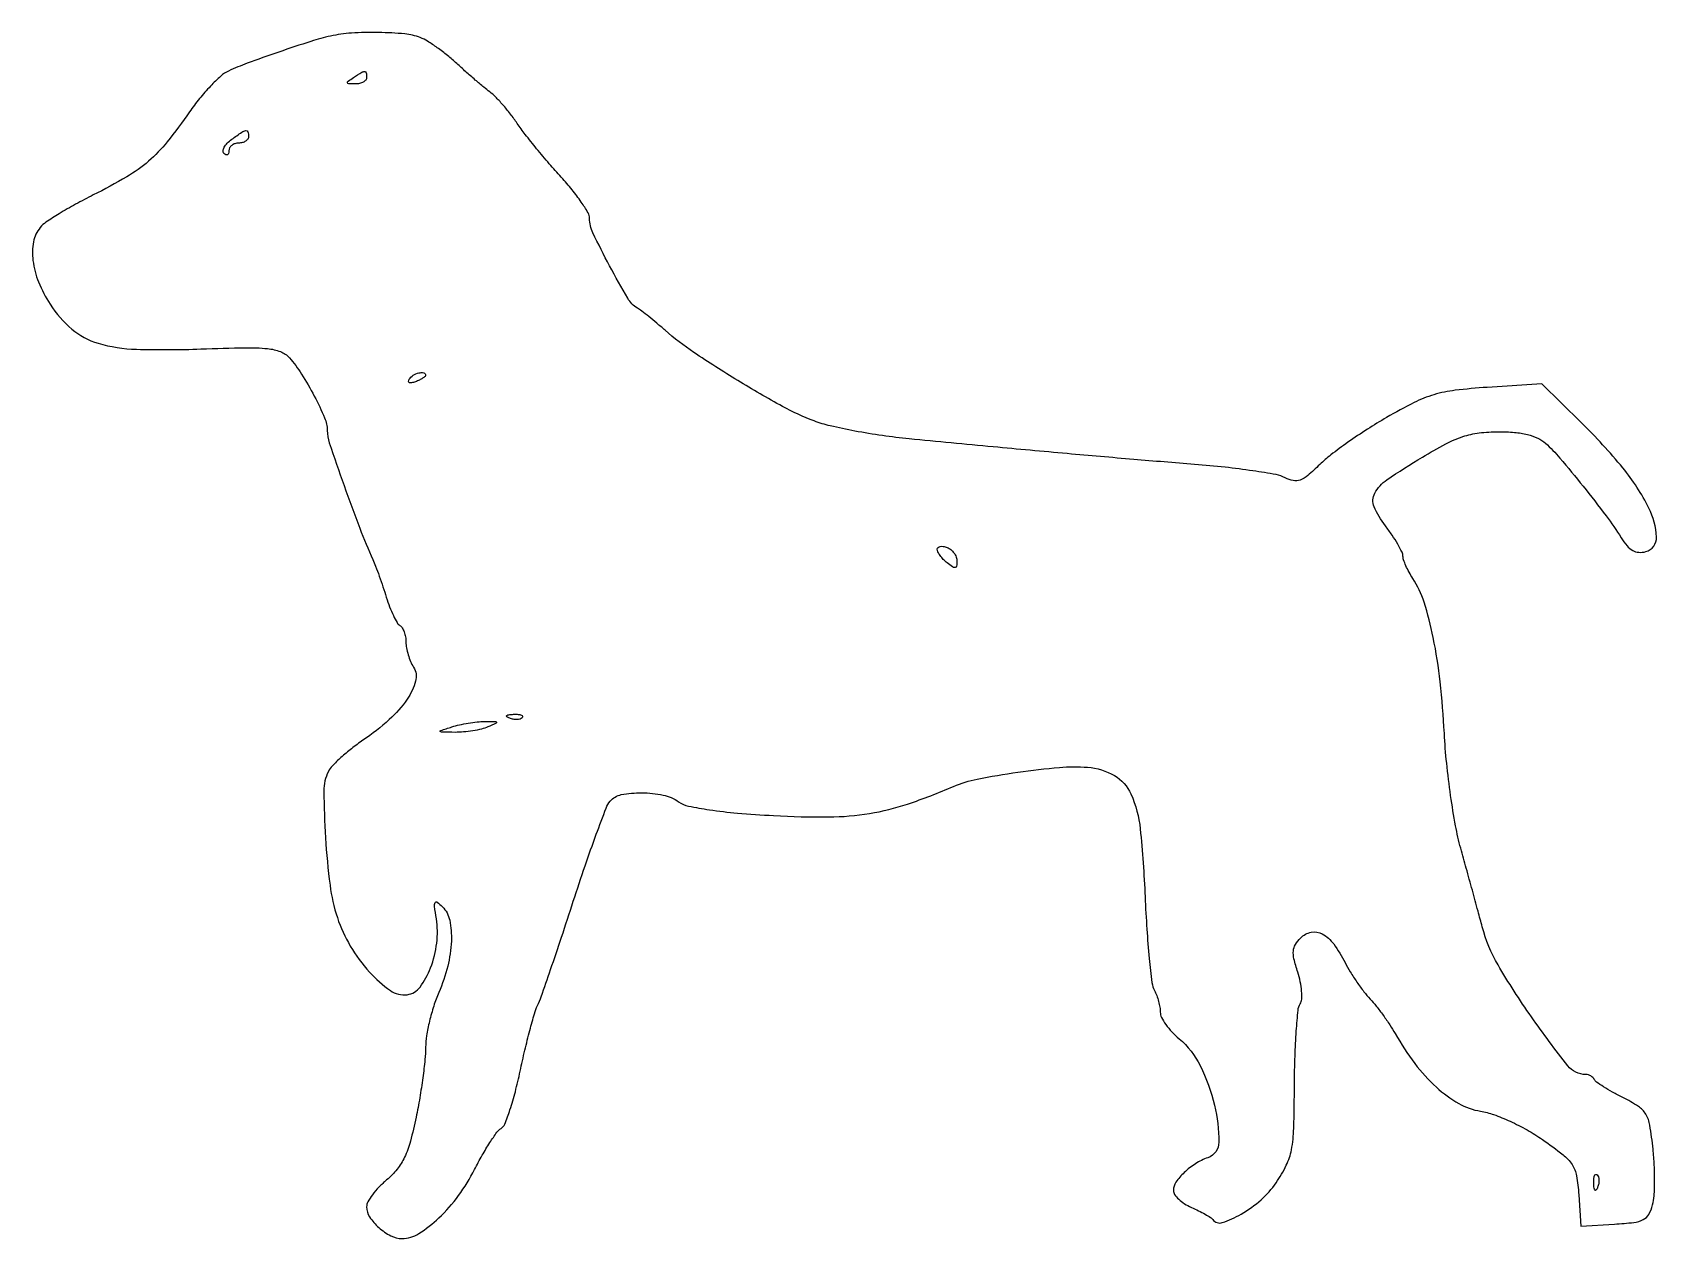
# Model space of a CAD drawing. Extents: x 0 to 248, y 0 to 184.
import ezdxf

# ---------------------------------------------------------------- set-up
doc = ezdxf.new("R2010")
doc.units = 0

msp = doc.modelspace()

# ---------------------------------------------------------------- linework, layer by layer
for points in [[(45.5, 183.316745, 0.021913), (42.516946, 182.50486, 0.005204), (37.626373, 180.884413, 0.005172), (32.774132, 179.164134, 0.022458), (29.958259, 177.986988, 0.071569), (28.781209, 177.209475, 0.020189), (27.193988, 175.679516, 0.019911), (25.520493, 173.785174, 0.01981), (24, 171.760577, -0.01745), (20.596106, 167.183348, -0.046066), (17.766275, 164.243866, -0.045562), (14.427916, 161.854161, -0.016765), (9.328182, 159.090069, 0.00973), (6.622204, 157.672284, 0.011719), (4.138591, 156.232015, 0.010443), (2.111754, 154.933341, 0.073994), (1.25, 154.148939, 0.124856), (0.222302, 151.944315, 0.078924), (0.135996, 149.092932, 0.065024), (0.993828, 145.830579, 0.04465), (2.75, 142.426044, 0.07677), (6.057499, 138.645164, 0.103052), (10.05607, 136.49455, 0.06545), (15.905199, 135.56639, 0.015775), (25.73654, 135.614463, -0.004224), (32.565434, 135.805649, -0.029658), (35.890333, 135.67339, -0.066055), (37.867015, 135.208528, -0.121031), (39.221545, 134.274298, -0.040453), (41.088469, 131.794164, -0.020901), (43.027352, 128.428183, -0.018358), (44.603799, 125.114891, -0.1022), (45, 123.196773, 0.081597), (45.312289, 121.295918, 0.003404), (47.562202, 114.779993, 0.006561), (49.951079, 108.284209, 0.015268), (51.95164, 103.5, -0.015352), (52.378722, 102.478184, -0.005425), (52.929279, 100.990029, -0.005379), (53.499179, 99.340949, -0.006294), (54.003283, 97.763928, 0.016926), (54.508702, 96.29149, 0.020821), (55.082583, 94.957025, 0.019749), (55.646311, 93.893152, 0.123234), (56.072955, 93.454911, -0.11826), (56.428806, 93.096486, -0.048743), (56.727681, 92.476119, -0.044615), (56.931396, 91.717594, -0.043329), (57, 90.927414, 0.047128), (57.083414, 90.044414, 0.026762), (57.340741, 89.001399, 0.026514), (57.71563, 87.969293, 0.039226), (58.159969, 87.115457, -0.210538), (58.469962, 84.966022, -0.083507), (57.176103, 82.206301, -0.058876), (54.44394, 79.107804, -0.031983), (50.448562, 75.96461, 0.015635), (48.694371, 74.675078, 0.01709), (47.077009, 73.314588, 0.01676), (45.778557, 72.062946, 0.077019), (45.17574, 71.212276, 0.118547), (44.483874, 68.213821, 0.012995), (44.734426, 61.100673, 0.016721), (45.421739, 53.859783, 0.047457), (46.541763, 48.918937, 0.055283), (48.518268, 44.588899, 0.049648), (51.457158, 40.624188, 0.053379), (54.627208, 37.804112, 0.192656), (57.203266, 37.174432, 0.200672), (59.147202, 38.331762, 0.068198), (60.760409, 41.273997, 0.060911), (61.698112, 45.045711, 0.069602), (61.635043, 48.760216, -0.00715), (61.365536, 50.649993, -0.150565), (61.461497, 51.203945, -0.47058), (61.774961, 51.274276, -0.031621), (62.561213, 50.581644, -0.147179), (63.668908, 48.52053, -0.061013), (63.921069, 45.335307, -0.051472), (63.360077, 41.512989, -0.039115), (62, 37.5, 0.024097), (61.234103, 35.445139, 0.018263), (60.5875, 33.127452, 0.01858), (60.140264, 30.902797, 0.040331), (60, 29.166721, -0.025554), (59.90395, 27.288589, -0.008242), (59.573884, 24.520431, -0.008195), (59.10473, 21.448463, -0.009102), (58.549393, 18.499626, -0.014807), (57.671979, 14.818028, -0.043996), (56.779426, 12.38426, -0.059004), (55.645468, 10.564724, -0.048733), (54.049393, 8.927174, 0.026736), (52.882199, 7.830419, 0.030751), (51.895759, 6.662973, 0.032204), (51.197201, 5.586651, 0.128526), (51, 4.832161, 0.147233), (51.461587, 3.2986, 0.06401), (52.866957, 1.672042, 0.063027), (54.682575, 0.417905, 0.120225), (56.395463, 0, 0.142135), (58.949115, 0.740893, 0.04879), (62.015648, 3.131965, 0.044358), (65.023831, 6.545386, 0.041354), (67.462758, 10.513935, -0.011425), (68.624815, 12.686031, -0.014461), (69.801315, 14.635362, -0.012515), (70.863955, 16.19877, -0.104214), (71.492257, 16.77376, 0.167004), (72.055379, 17.433706, 0.013105), (72.857618, 19.636667, 0.016701), (73.67594, 22.382626, 0.01197), (74.413396, 25.5, -0.005776), (75.130793, 28.709546, -0.006756), (75.887746, 31.7375, -0.006034), (76.592184, 34.277416, -0.040492), (77.057333, 35.5, 0.026841), (77.621108, 36.86833, 0.00168), (79.053205, 40.998161, 0.002476), (80.719439, 45.935383, 0.001835), (82.514154, 51.408632, -0.004105), (84.320721, 56.834718, -0.005833), (86.022302, 61.62563, -0.003423), (87.52705, 65.625974, -0.081705), (88.131653, 66.658632, -0.173374), (89.835691, 67.66793, -0.04957), (92.941379, 67.955534, -0.049661), (96.21341, 67.607532, -0.101803), (98.570162, 66.588517, 0.100594), (100.084986, 65.929228, 0.016327), (103.260889, 65.360047, 0.014997), (107.534961, 64.867678, 0.007198), (113.042669, 64.479816, 0.015908), (121.470843, 64.276687, 0.038306), (127.685161, 64.801738, 0.041077), (133.484462, 66.239204, 0.020909), (140.5, 68.93521, -0.054323), (144.071566, 70.040657, -0.012568), (150.28723, 71.085155, -0.013247), (156.628484, 71.816741, -0.041369), (160.920677, 71.841118, -0.11142), (165.011573, 70.580425, -0.159438), (167.534733, 67.78202, -0.079722), (168.943903, 62.45046, -0.014054), (169.682783, 52.088184, 0.005987), (169.955269, 47.143571, 0.008207), (170.32665, 42.703028, 0.005646), (170.738998, 39.008357, 0.090857), (171.112699, 37.815741, -0.03312), (171.452596, 37.051862, -0.022723), (171.739355, 36.147333, -0.022971), (171.936568, 35.246971, -0.04245), (172, 34.501181, 0.119819), (172.192124, 33.710966, 0.035215), (172.846383, 32.637597, 0.033156), (173.778588, 31.494419, 0.030237), (174.881303, 30.446423, -0.103813), (178.077366, 26.365577, -0.055321), (180.267536, 20.309028, -0.059358), (180.932254, 14.69636, -0.317381), (179.25, 12.316616, 0.056243), (177.374518, 11.403317, 0.048734), (175.649047, 10.056062, 0.051916), (174.391901, 8.583782, 0.151903), (174, 7.323574, 0.15371), (174.191881, 6.714153, 0.05211), (174.807813, 6.003607, 0.045954), (175.697654, 5.312088, 0.038728), (176.75, 4.748916, -0.012197), (177.839539, 4.238172, -0.01457), (178.839062, 3.702617, -0.01336), (179.650253, 3.207792, -0.086674), (180, 2.88368, 0.31955), (181.461427, 2.428883, 0.052426), (184.321581, 3.711797, 0.048883), (187.37133, 5.907923, 0.062383), (189.665083, 8.5, 0.03648), (191.216931, 11.167611, 0.067545), (192.001695, 13.543101, 0.039105), (192.348282, 16.800035, 0.00562), (192.459555, 23.5, -0.006798), (192.541227, 27.806374, -0.009575), (192.739719, 31.64168, -0.006258), (193.006191, 34.830401, -0.118811), (193.330397, 35.76955, 0.127891), (193.566231, 36.494491, 0.034106), (193.55635, 37.718751, 0.032264), (193.352489, 39.157439, 0.028385), (192.959619, 40.622355, -0.019299), (192.385767, 42.616633, -0.081994), (192.289424, 43.849849, -0.116269), (192.608212, 44.821065, -0.059255), (193.407283, 45.835854, -0.14751), (195.019552, 46.700985, -0.178741), (196.704993, 46.439074, -0.109158), (198.43813, 44.90247, -0.038972), (200.176128, 42.068197, 0.019313), (200.973271, 40.64574, 0.012984), (201.987026, 39.082712, 0.013089), (203.048793, 37.618863, 0.025128), (203.987177, 36.513649, -0.020441), (204.926761, 35.427807, -0.011218), (205.991096, 34.027746, -0.011166), (207.009403, 32.555884, -0.0175), (207.81105, 31.2422, 0.033547), (210.800549, 26.679029, 0.046528), (214.095754, 23.070435, 0.054056), (217.501903, 20.588196, 0.091048), (220.825528, 19.411909, -0.046802), (222.819933, 18.89819, -0.020943), (225.330535, 17.873479, -0.020374), (227.937106, 16.54898, -0.024518), (230.265753, 15.08934, -0.013803), (233.399348, 12.773067, -0.081332), (234.778826, 11.275418, -0.10205), (235.458071, 9.568098, -0.027759), (235.806845, 6.669379), (236.11369, 1.899424), (241.239446, 2.199712, 0.013838), (244.196816, 2.455246, 0.088219), (245.634564, 2.884051, 0.148511), (246.473747, 3.682769, 0.063968), (247.06338, 5.12759, 0.048812), (247.291935, 6.524636, 0.014172), (247.371177, 8.708313, 0.014103), (247.320927, 11.186512, 0.014633), (247.130779, 13.627479, 0.013715), (246.639859, 17.257211, 0.092729), (246.026196, 18.955245, 0.117048), (244.895542, 20.133573, 0.027341), (242.5, 21.49989, -0.010813), (240.943612, 22.320665, -0.014647), (239.577083, 23.13278, -0.011563), (238.487562, 23.860111, -0.136035), (238.166667, 24.25, 0.09309), (237.968792, 24.536845, 0.062947), (237.653005, 24.779688, 0.060778), (237.273145, 24.944074, 0.071877), (236.886115, 25, -0.22949), (234.145949, 26.327597, -0.014094), (228.575882, 33.804478, -0.02089), (223.494722, 41.726314, -0.067076), (221.09039, 47.5, 0.001108), (220.442296, 49.908567, 0.00049), (219.576013, 53.0875, 0.000485), (218.651483, 56.454297, 0.000653), (217.80767, 59.5, -0.022648), (217.020312, 62.919838, -0.009822), (216.270201, 67.528125, -0.009696), (215.662956, 72.467534, -0.012709), (215.310901, 77, 0.014571), (214.670054, 84.870684, 0.022494), (213.613997, 91.613243, 0.026061), (212.219952, 97.017407, 0.068978), (210.514946, 100.617533, -0.019715), (209.935067, 101.583572, -0.02089), (209.445015, 102.574139, -0.021048), (209.096507, 103.458091, -0.083559), (209, 104.031539, 0.116396), (208.853003, 104.654435, 0.015718), (208.21047, 105.844886, 0.017428), (207.341412, 107.227312, 0.013884), (206.312238, 108.657281, -0.061086), (204.611009, 111.563595, -0.229531), (204.700742, 113.616407, -0.120605), (206.550214, 115.662441, -0.012982), (211.965992, 119.132261, -0.014599), (215.51252, 121.137719, -0.040955), (218.134296, 122.257277, -0.04958), (220.604627, 122.816538, -0.030899), (223.570489, 123, -0.021346), (226.010573, 122.895783, -0.038619), (227.982407, 122.57237, -0.047824), (229.543933, 122.028166, -0.075238), (230.728789, 121.25, -0.03417), (232.92923, 118.986063, -0.007009), (236.474828, 114.67999, -0.007715), (239.971227, 110.169313, -0.020921), (242.262751, 106.835072, 0.036821), (243.160763, 105.613471, 0.087562), (244.028191, 104.899584, 0.110175), (244.954629, 104.618616, 0.082883), (246.018226, 104.715017, 0.354817), (247.653103, 106.942757, 0.104134), (246.497194, 111.352827, 0.056186), (242.517398, 117.479084, 0.026976), (236.1727, 124.395568), (230.1478, 130.291135), (221.8239, 129.757745, 0.013728), (216.941796, 129.310047, 0.043038), (213.719058, 128.640229, 0.043861), (210.691105, 127.435691, 0.014679), (206.497186, 125.168246, 0.011817), (203.582038, 123.386457, 0.010282), (200.613796, 121.386889, 0.010396), (198.00276, 119.466381, 0.029795), (196.302362, 117.991355, -0.017072), (194.491301, 116.337777, -0.085437), (193.313696, 115.639269, -0.139121), (192.264711, 115.546247, -0.07599), (191.037369, 115.980001, 0.078812), (189.652034, 116.460864, 0.007609), (186.126993, 117.035447, 0.009522), (181.876654, 117.579536, 0.007385), (177.232193, 118.015091, -0.001494), (167.951235, 118.775259, -0.001146), (157.816927, 119.659217, -0.001022), (146.524535, 120.693565, -0.000703), (133.724852, 121.910529, -0.011775), (129.635841, 122.402531, -0.01064), (125.433228, 123.100488, -0.010726), (121.695676, 123.886593, -0.033038), (119.224852, 124.636871, -0.035298), (114.419051, 126.849212, -0.011202), (107.587102, 130.800918, -0.011348), (100.897577, 135.083933, -0.031985), (96.5, 138.469779, 0.005551), (95.262702, 139.531087, 0.005885), (94.025807, 140.543879, 0.005633), (92.941033, 141.391135, 0.026706), (92.289982, 141.835025, -0.12495), (90.810773, 143.338767, -0.009805), (88.051156, 148.284438, -0.010352), (85.502178, 153.319383, -0.112455), (85, 155.523945, 0.133899), (84.763487, 156.391289, 0.01775), (83.730902, 158.00965, 0.019533), (82.334039, 159.876095, 0.015259), (80.679667, 161.792841, -0.008051), (78.850602, 163.851244, -0.006267), (76.926738, 166.145397, -0.006342), (75.187238, 168.329261, -0.015264), (73.970589, 170, 0.015366), (72.924513, 171.435885, 0.013867), (71.756995, 172.856041, 0.014044), (70.639827, 174.070017, 0.04215), (69.789357, 174.8078, -0.015189), (68.88395, 175.511498, -0.004746), (67.569186, 176.620172, -0.004738), (66.123589, 177.886859, -0.005218), (64.748436, 179.141093, 0.017801), (63.334908, 180.366619, 0.015557), (61.774167, 181.54713, 0.015825), (60.296288, 182.525587, 0.044063), (59.1849, 183.083293, 0.072047), (56.814435, 183.646283, 0.018072), (52.836145, 183.858116, 0.019259), (48.688287, 183.769103, 0.040507)], [(51, 177, -0.17131), (50.865757, 176.619685, -0.095191), (50.485937, 176.298248, -0.075283), (49.919445, 176.083567, -0.055234), (49.25, 176.015313, -0.011938), (48.271084, 176.047261, -0.327416), (48.083458, 176.201904, -0.309569), (48.169589, 176.436556, -0.011213), (49, 177, -0.007234), (50.26282, 177.790433, -0.137048), (50.707705, 177.914708, -0.364836), (50.938046, 177.720828, -0.042895)], [(33, 168, -0.148195), (32.884432, 167.618646, -0.098894), (32.559375, 167.29375, -0.082425), (32.073457, 167.074694, -0.064853), (31.5, 167, 0.076226), (30.926925, 166.912123, 0.089419), (30.440625, 166.657292, 0.100747), (30.115534, 166.278257, 0.127718), (30, 165.833333, -0.06824), (29.946067, 165.440003, -0.199762), (29.780149, 165.229226, -0.236831), (29.537226, 165.218409, -0.091454), (29.251572, 165.415094, -0.230461), (29.115368, 165.809669, -0.095798), (29.29274, 166.360279, -0.067397), (29.754434, 166.983964, -0.041922), (30.442702, 167.581761, -0.007424), (31.978408, 168.670077, -0.110336), (32.586145, 168.914152, -0.378324), (32.896395, 168.719099, -0.071668)], [(60, 131.606989, -0.2252), (59.911231, 131.419896, -0.029412), (59.544118, 131.154486, -0.029555), (59.042538, 130.875192, -0.020646), (58.448062, 130.618443, -0.036408), (57.868281, 130.443138, -0.155351), (57.512472, 130.474315, -0.32948), (57.393111, 130.674071, -0.1144), (57.507079, 131.011454, -0.115814), (58.098109, 131.603931, -0.080554), (58.973761, 131.969265, -0.115534), (59.708846, 131.972535, -0.349578)], [(141, 103.270566, -0.040905), (140.939089, 102.527266, -0.317246), (140.707915, 102.292614, -0.200989), (140.307198, 102.381479, -0.019452), (139.5, 103, -0.030499), (138.925932, 103.538785, -0.033474), (138.440625, 104.127766, -0.035603), (138.10015, 104.681736, -0.120558), (138, 105.09106, -0.21403), (138.122865, 105.364939, -0.138104), (138.440625, 105.519584, -0.088276), (138.925278, 105.520729, -0.048206), (139.5, 105.361626, -0.080255), (140.073415, 105.028287, -0.06554), (140.559375, 104.509941, -0.066583), (140.887929, 103.892926, -0.089319)], [(74.729167, 79.395833, -0.126455), (74.402231, 79.202593, -0.060344), (73.916927, 79.123424, -0.05415), (73.359369, 79.160852, -0.051402), (72.8125, 79.316886, -0.054073), (72.395823, 79.538436, -0.470617), (72.37858, 79.720685, -0.168741), (72.670344, 79.862007, -0.018894), (73.416667, 79.921053, -0.028489), (74.112848, 79.910055, -0.077125), (74.592839, 79.799335, -0.208169), (74.77538, 79.614691, -0.296942)], [(69.5, 78, -0.041255), (68.521174, 77.671936, -0.019109), (67.20625, 77.401663, -0.018779), (65.795051, 77.221537, -0.024805), (64.5, 77.169965, -0.00148), (62.423868, 77.196453, -0.258782), (62.238787, 77.302957, -0.481249), (62.291187, 77.444353, -0.002223), (64, 78, -0.022466), (65.138692, 78.309036, -0.013896), (66.5, 78.574087, -0.013931), (67.861974, 78.761362, -0.024262), (69, 78.830035, -0.003431), (70.572594, 78.837733, -0.262453), (70.783998, 78.718007, -0.448398), (70.729984, 78.54393, -0.005256)], [(238.683114, 7.8125, -0.054073), (238.461564, 7.395823, -0.470617), (238.279315, 7.37858, -0.168741), (238.137993, 7.670344, -0.018894), (238.078947, 8.416667, -0.028489), (238.089945, 9.112848, -0.077125), (238.200665, 9.592839, -0.208169), (238.385309, 9.77538, -0.296942), (238.604167, 9.729167, -0.126455), (238.797407, 9.402231, -0.060344), (238.876576, 8.916927, -0.05415), (238.839148, 8.359369, -0.051402)]]:
    msp.add_lwpolyline(points, format="xyb", close=True)

doc.saveas('drawing.dxf')
